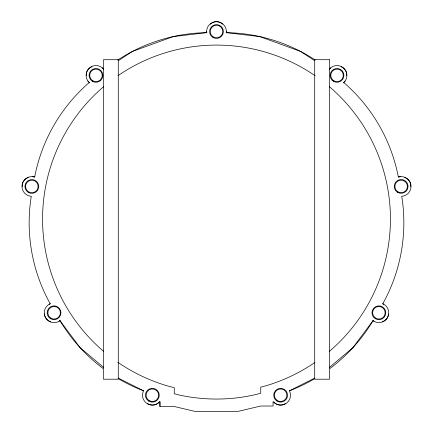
<?xml version="1.0" encoding="UTF-8"?>
<svg xmlns="http://www.w3.org/2000/svg" width="433" height="433" viewBox="0 0 433 433"><rect width="100%" height="100%" fill="white"/><g stroke="black" fill="none" stroke-linecap="round" stroke-linejoin="round"><path stroke-width="0.65" d="M315.202 60.008A166.396 166.396 0 0 0 226.221 32.659L226.367 31.517M118.269 378.096L143.577 390.81L143.426 391.053A9.867 9.867 0 0 0 159.929 401.57L159.939 406.495L174.25 406.495L194.731 411.35L238.269 411.35L260.736 406.024L273.071 406.024L273.071 401.57A9.867 9.867 0 0 0 289.574 391.053L289.423 390.81L314.699 378.112M373.95 321.324L373.04 320.626L352.89 347.699L329.502 367.325M329.502 69.118L330.682 67.829M345.112 81.047L343.759 82.524A166.396 166.396 0 0 1 398.344 177.065L400.298 176.632M59.05 321.324L59.96 320.626A166.396 166.396 0 0 0 103.005 368.451M118.269 60.723L132.346 51.462L173.26 36.572L206.779 32.654L206.633 31.517M49.178 304.231L50.239 303.793A166.396 166.396 0 0 1 31.268 196.284L30.981 196.295A9.867 9.867 0 0 1 22.143 184.642A9.867 9.867 0 0 1 34.608 176.989M226.221 32.654L259.74 36.572L300.654 51.462L314.699 60.701M32.702 176.632L34.656 177.065A166.396 166.396 0 0 1 89.241 82.524L87.888 81.047M383.822 304.231L382.761 303.793A166.396 166.396 0 0 0 401.732 196.284L402.019 196.295A9.867 9.867 0 0 0 410.857 184.642A9.867 9.867 0 0 0 398.392 176.989M103.465 367.292L80.11 347.699L59.96 320.626M102.318 67.829L103.465 69.08M159.939 401.559L159.939 406.495M373.04 320.626A166.396 166.396 0 0 1 329.995 368.451M314.953 378.502A166.396 166.396 0 0 1 289.423 390.81M117.798 60.008A166.396 166.396 0 0 1 206.779 32.659M143.577 390.81A166.396 166.396 0 0 1 118.047 378.502M329.459 86.757A173.936 173.936 0 0 1 329.226 351.488M314.937 362.426A173.936 173.936 0 0 1 265.808 385.825L260.736 387.156L260.736 393.24L255.237 394.68A173.936 173.936 0 0 1 179.349 395.037L174.25 393.749L174.25 387.665L168.756 386.279A173.936 173.936 0 0 1 117.814 362.253M103.541 351.293A173.936 173.936 0 0 1 103.774 86.562M118.063 75.623A173.936 173.936 0 0 1 315.186 75.797M210.395 24.178A8.633 8.633 0 0 1 222.605 24.178M206.714 32.805A9.867 9.867 0 0 1 216.5 21.65A9.867 9.867 0 0 1 226.286 32.805M86.254 75.618A8.633 8.633 0 0 1 91.904 66.752M89.631 82.947A9.867 9.867 0 0 1 89.074 68.333A9.867 9.867 0 0 1 103.671 69.21M22.245 186.699A8.633 8.633 0 0 1 28.237 177.525M50.813 321.735A8.633 8.633 0 0 1 44.431 313.957M60.122 320.609A9.867 9.867 0 0 1 45.568 317.714A9.867 9.867 0 0 1 50.336 303.663M159.09 402.003A8.633 8.633 0 0 1 157.877 403.188M157.428 403.529A8.633 8.633 0 0 1 147.366 403.415M285.634 403.415A8.633 8.633 0 0 1 275.572 403.529M275.123 403.188A8.633 8.633 0 0 1 273.91 402.003M341.096 66.752A8.633 8.633 0 0 1 346.746 75.618M329.329 69.21A9.867 9.867 0 0 1 343.926 68.333A9.867 9.867 0 0 1 343.369 82.947M404.763 177.525A8.633 8.633 0 0 1 410.755 186.699M388.569 313.957A8.633 8.633 0 0 1 382.187 321.735M382.664 303.663A9.867 9.867 0 0 1 387.432 317.714A9.867 9.867 0 0 1 372.878 320.609M118.269 59.7L103.465 59.7L103.465 379.205L118.269 379.205L118.269 59.7M329.502 59.7L314.699 59.7L314.699 379.205L329.502 379.205L329.502 59.7M212.879 36.664A6.289 6.289 0 0 0 222.768 32.085A6.289 6.289 0 0 0 213.859 25.807A6.289 6.289 0 0 0 212.879 36.664M212.912 37.422A6.906 6.906 0 0 0 223.406 31.674A6.906 6.906 0 0 0 213.182 25.46A6.906 6.906 0 0 0 212.912 37.422M92.814 80.825A6.289 6.289 0 0 0 102.264 75.407A6.289 6.289 0 0 0 92.841 69.929A6.289 6.289 0 0 0 92.814 80.825M92.386 81.29A6.906 6.906 0 0 0 102.881 75.542A6.906 6.906 0 0 0 92.657 69.329A6.906 6.906 0 0 0 92.386 81.29M27.782 191.272A6.289 6.289 0 0 0 38.034 187.576A6.289 6.289 0 0 0 29.709 180.545A6.289 6.289 0 0 0 27.782 191.272M28.253 192.371A6.906 6.906 0 0 0 38.748 186.623A6.906 6.906 0 0 0 28.524 180.404A6.906 6.906 0 0 0 28.253 192.371M50.493 317.919A6.289 6.289 0 0 0 60.382 313.346A6.289 6.289 0 0 0 51.473 307.067A6.289 6.289 0 0 0 50.493 317.919M50.455 318.683A6.906 6.906 0 0 0 60.95 312.935A6.906 6.906 0 0 0 50.726 306.721A6.906 6.906 0 0 0 50.455 318.683M149.206 400.666A6.289 6.289 0 0 0 158.662 395.242A6.289 6.289 0 0 0 149.239 389.765A6.289 6.289 0 0 0 149.206 400.666M148.779 401.126A6.906 6.906 0 0 0 159.274 395.378A6.906 6.906 0 0 0 149.049 389.164A6.906 6.906 0 0 0 148.779 401.126M276.573 400.032A6.289 6.289 0 0 0 286.825 396.336A6.289 6.289 0 0 0 278.495 389.305A6.289 6.289 0 0 0 276.573 400.032M277.044 401.126A6.906 6.906 0 0 0 287.539 395.378A6.906 6.906 0 0 0 277.315 389.164A6.906 6.906 0 0 0 277.044 401.126M332.972 80.197A6.289 6.289 0 0 0 343.217 76.495A6.289 6.289 0 0 0 334.893 69.469A6.289 6.289 0 0 0 332.972 80.197M333.437 81.29A6.906 6.906 0 0 0 343.932 75.542A6.906 6.906 0 0 0 333.708 69.329A6.906 6.906 0 0 0 333.437 81.29M397.997 191.906A6.289 6.289 0 0 0 407.448 186.482A6.289 6.289 0 0 0 398.03 181.01A6.289 6.289 0 0 0 397.997 191.906M397.57 192.284A6.906 6.906 0 0 0 408.065 186.536A6.906 6.906 0 0 0 397.84 180.323A6.906 6.906 0 0 0 397.57 192.284M375.265 317.919A6.289 6.289 0 0 0 385.154 313.346A6.289 6.289 0 0 0 376.245 307.067A6.289 6.289 0 0 0 375.265 317.919M375.297 318.683A6.906 6.906 0 0 0 385.792 312.935A6.906 6.906 0 0 0 375.568 306.721A6.906 6.906 0 0 0 375.297 318.683"/></g></svg>
